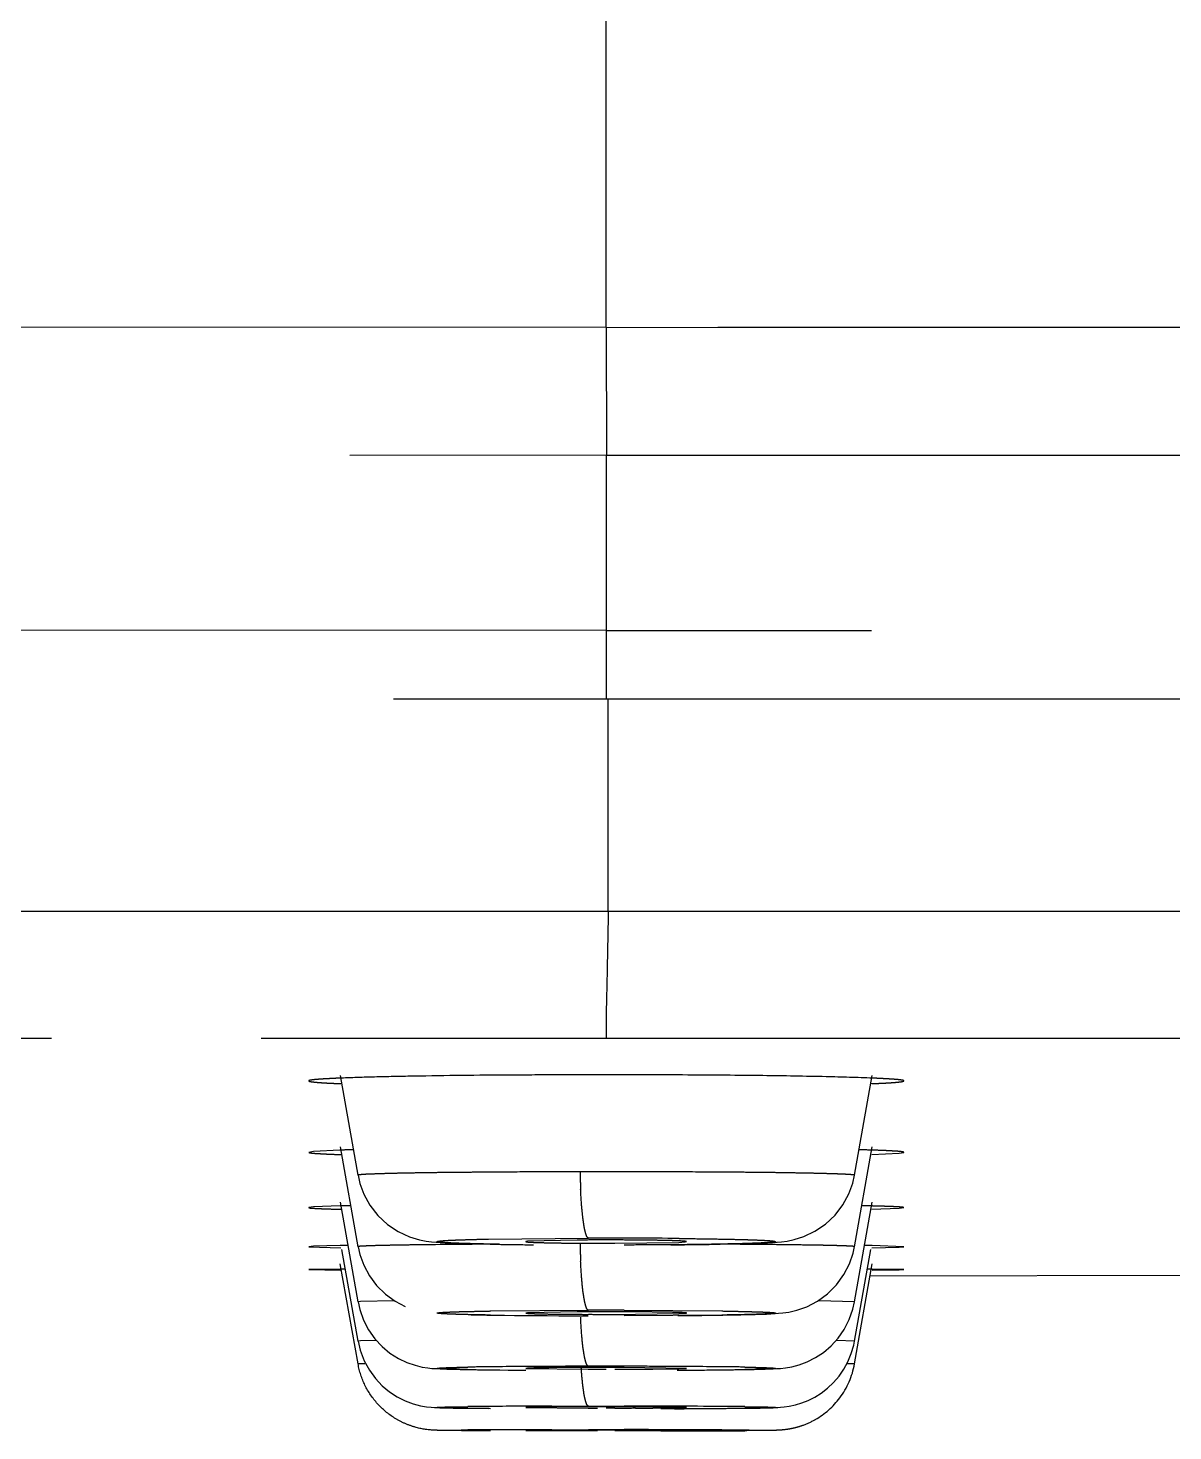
# Model space of a CAD drawing. Header units: millimetres. Extents: x 1236 to 1656, y -100 to 494.
# Drawn here: x 1492.72 to 1494.144, y 344.717 to 346.464 of the extents above; entities that cross this region are included whole.
import ezdxf

# ---------------------------------------------------------------- set-up
doc = ezdxf.new("R2010")
doc.units = ezdxf.units.MM
doc.header["$LTSCALE"] = 0.1
doc.linetypes.add('HIDDENX2', pattern=[19.05, 12.7, -6.35])
doc.layers.add('HIDDEN', color=8, linetype='HIDDENX2')

msp = doc.modelspace()

# ---------------------------------------------------------------- linework, layer by layer
at = {"layer": 'HIDDEN'}
for p, q in [((1493.4392, 346.091), (1493.4392, 347.0352)), ((1493.4392, 346.091), (1491.2117, 346.0921)), ((1493.4392, 346.091), (1493.4393, 345.9321)), ((1491.2152, 345.9316), (1493.4393, 345.9322)), ((1493.4393, 345.7132), (1493.4394, 345.9319)), ((1493.4394, 345.932), (1507.6018, 345.932)), ((1493.4394, 345.7139), (1491.204, 345.7138)), ((1493.4393, 345.6287), (1493.4393, 345.7138)), ((1495.6742, 345.7132), (1493.4393, 345.7132)), ((1474.1245, 345.6287), (1512.7541, 345.6287)), ((1493.4417, 345.3641), (1493.4416, 345.6286)), ((1493.028, 345.3641), (1490.1259, 345.3631)), ((1493.0687, 345.3641), (1493.028, 345.3641)), ((1493.3392, 345.3641), (1493.0687, 345.3641)), ((1493.4416, 345.3641), (1493.3392, 345.3641)), ((1498.2668, 345.3627), (1493.4417, 345.3641)), ((1491.479, 345.2058), (1493.01, 345.2063)), ((1493.01, 345.2063), (1493.0281, 345.2063)), ((1493.0281, 345.2063), (1493.2207, 345.2063)), ((1493.2207, 345.2063), (1493.3392, 345.2063)), ((1493.3392, 345.2063), (1493.4393, 345.2063)), ((1493.4393, 345.2064), (1498.2376, 345.2049)), ((1493.1304, 345.0357), (1493.1085, 345.16)), ((1493.7481, 345.0357), (1493.77, 345.16)), ((1493.0752, 345.0653), (1493.0691, 345.0641)), ((1493.108, 345.0669), (1493.0752, 345.0653)), ((1493.1304, 344.9467), (1493.1085, 345.0711)), ((1493.748, 344.9467), (1493.77, 345.0711)), ((1493.7694, 345.0614), (1493.8037, 345.0631)), ((1493.8037, 345.0631), (1493.8094, 345.0641)), ((1493.1304, 345.0357), (1493.1304, 345.0356)), ((1493.4392, 345.04), (1493.4066, 345.04)), ((1493.7481, 345.0357), (1493.7481, 345.0357)), ((1493.075, 344.9962), (1493.0691, 344.9954)), ((1493.1082, 344.9974), (1493.075, 344.9962)), ((1493.1304, 344.8779), (1493.1085, 345.0023)), ((1493.7481, 344.8779), (1493.77, 345.0023)), ((1493.7695, 344.9933), (1493.8036, 344.9946)), ((1493.8036, 344.9946), (1493.8094, 344.9954)), ((1493.2928, 344.9562), (1493.417, 344.9574)), ((1493.3412, 344.9534), (1493.3392, 344.953)), ((1493.4029, 344.9549), (1493.3412, 344.9534)), ((1493.5373, 344.9526), (1493.5392, 344.953)), ((1493.075, 344.9472), (1493.0691, 344.9467)), ((1493.0691, 344.9467), (1493.1089, 344.9454)), ((1493.1083, 344.948), (1493.075, 344.9472)), ((1493.1178, 344.9482), (1493.1083, 344.948)), ((1493.1304, 344.8293), (1493.1103, 344.9432)), ((1493.1304, 344.9467), (1493.1304, 344.9467)), ((1493.45, 344.951), (1493.5294, 344.9521)), ((1493.5294, 344.9521), (1493.5373, 344.9526)), ((1493.6057, 344.9496), (1493.5801, 344.9498)), ((1493.7481, 344.8293), (1493.7682, 344.9432)), ((1493.7697, 344.9454), (1493.8036, 344.9462)), ((1493.8094, 344.9467), (1493.7701, 344.948)), ((1493.8036, 344.9462), (1493.8094, 344.9467)), ((1493.0749, 344.9185), (1493.0691, 344.9182)), ((1493.0691, 344.9182), (1493.1087, 344.9176)), ((1493.1084, 344.9189), (1493.0749, 344.9185)), ((1493.1304, 344.8008), (1493.1084, 344.9252)), ((1493.1139, 344.9189), (1493.1084, 344.9189)), ((1493.7481, 344.8008), (1493.77, 344.9252)), ((1493.77, 344.9189), (1493.7644, 344.9189)), ((1493.7698, 344.9176), (1493.8035, 344.918)), ((1493.8094, 344.9182), (1493.77, 344.9189)), ((1493.8035, 344.918), (1493.8094, 344.9182)), ((1491.3905, 344.9134), (1493.1111, 344.9102)), ((1493.7674, 344.9104), (1495.488, 344.9134)), ((1493.1336, 344.8783), (1493.1305, 344.878)), ((1493.1755, 344.8793), (1493.1336, 344.8783)), ((1493.2958, 344.8667), (1493.417, 344.8676)), ((1493.403, 344.8656), (1493.3412, 344.8644)), ((1493.4392, 344.8657), (1493.4285, 344.8657)), ((1493.4614, 344.8676), (1493.583, 344.8667)), ((1493.7481, 344.8779), (1493.7036, 344.8793)), ((1493.3412, 344.8644), (1493.3392, 344.8641)), ((1493.4392, 344.8624), (1493.4499, 344.8625)), ((1493.583, 344.8616), (1493.4614, 344.8607)), ((1493.4755, 344.8626), (1493.5293, 344.8634)), ((1493.5293, 344.8634), (1493.5373, 344.8638)), ((1493.5373, 344.8638), (1493.5392, 344.8641)), ((1493.1336, 344.8295), (1493.1305, 344.8293)), ((1493.1305, 344.8293), (1493.1332, 344.8178)), ((1493.1528, 344.8299), (1493.1336, 344.8295)), ((1493.7481, 344.8293), (1493.726, 344.8299)), ((1493.1318, 344.8008), (1493.1304, 344.8008)), ((1493.1391, 344.8009), (1493.1318, 344.8008)), ((1493.3491, 344.7958), (1493.3412, 344.7955)), ((1493.3628, 344.7961), (1493.3491, 344.7958)), ((1493.4392, 344.7965), (1493.4286, 344.7965)), ((1493.5392, 344.7953), (1493.4615, 344.7965)), ((1493.747, 344.8008), (1493.7389, 344.801)), ((1493.747, 344.8008), (1493.7481, 344.8008)), ((1493.3412, 344.7955), (1493.3392, 344.7953)), ((1493.3392, 344.7953), (1493.4168, 344.7941)), ((1493.4168, 344.7941), (1493.4283, 344.7941)), ((1493.4283, 344.7941), (1493.4392, 344.7941)), ((1493.4971, 344.7943), (1493.5293, 344.7948)), ((1493.5293, 344.7948), (1493.5373, 344.7951)), ((1493.5373, 344.7951), (1493.5392, 344.7953)), ((1493.5834, 344.7934), (1493.6053, 344.7937)), ((1493.2489, 344.7459), (1493.2609, 344.7457)), ((1493.2609, 344.7457), (1493.2755, 344.7456)), ((1493.2755, 344.7456), (1493.2925, 344.7454)), ((1493.3412, 344.7468), (1493.3392, 344.7467)), ((1493.3392, 344.7467), (1493.4169, 344.7459)), ((1493.3491, 344.747), (1493.3412, 344.7468)), ((1493.3716, 344.7483), (1493.4171, 344.7484)), ((1493.4169, 344.7459), (1493.4284, 344.7459)), ((1493.4171, 344.7484), (1493.4614, 344.7484)), ((1493.4392, 344.7475), (1493.4286, 344.7475)), ((1493.4615, 344.7474), (1493.4392, 344.7475)), ((1493.4498, 344.7459), (1493.4392, 344.7459)), ((1493.5392, 344.7467), (1493.4615, 344.7474)), ((1493.4971, 344.746), (1493.5293, 344.7463)), ((1493.5293, 344.7463), (1493.5373, 344.7465)), ((1493.5373, 344.7465), (1493.5392, 344.7467)), ((1493.559, 344.7452), (1493.5794, 344.7454)), ((1493.5794, 344.7454), (1493.6052, 344.7456)), ((1493.6052, 344.7456), (1493.6192, 344.7458)), ((1493.6192, 344.7458), (1493.6306, 344.7459)), ((1493.2953, 344.7176), (1493.2666, 344.7177)), ((1493.3397, 344.7182), (1493.3392, 344.7181)), ((1493.3392, 344.7181), (1493.4169, 344.7178)), ((1493.3412, 344.7182), (1493.3397, 344.7182)), ((1493.3491, 344.7183), (1493.3412, 344.7182)), ((1493.3814, 344.7185), (1493.3628, 344.7184)), ((1493.3716, 344.7189), (1493.4171, 344.719)), ((1493.4031, 344.7185), (1493.3814, 344.7185)), ((1493.4287, 344.7185), (1493.4031, 344.7185)), ((1493.4169, 344.7178), (1493.4285, 344.7178)), ((1493.4171, 344.719), (1493.4614, 344.719)), ((1493.4392, 344.7185), (1493.4287, 344.7185)), ((1493.4615, 344.7185), (1493.4392, 344.7185)), ((1493.4498, 344.7178), (1493.4754, 344.7178)), ((1493.5392, 344.7181), (1493.4615, 344.7185)), ((1493.4754, 344.7178), (1493.4971, 344.7178)), ((1493.5293, 344.718), (1493.5372, 344.7181)), ((1493.5372, 344.7181), (1493.5392, 344.7181)), ((1493.583, 344.7187), (1493.6116, 344.7186))]:
    msp.add_line(p, q, dxfattribs=at)
for points in [[(1493.1305, 345.0357), (1493.1328, 345.0255), (1493.1378, 345.0119), (1493.1453, 344.9983), (1493.1551, 344.9856), (1493.1672, 344.9743), (1493.1805, 344.9655), (1493.1943, 344.9591), (1493.2067, 344.9553), (1493.2153, 344.9537), (1493.222, 344.9528), (1493.2275, 344.9523), (1493.2327, 344.9519), (1493.2387, 344.9516), (1493.2454, 344.9513), (1493.2531, 344.9509), (1493.2618, 344.9507), (1493.2717, 344.9504), (1493.2827, 344.9501), (1493.2947, 344.9499), (1493.308, 344.9496), (1493.3225, 344.9494), (1493.3383, 344.9492), (1493.3476, 344.9491)], [(1493.6988, 344.9659), (1493.7119, 344.9749), (1493.7239, 344.9861), (1493.7336, 344.9988), (1493.7409, 345.0124), (1493.7458, 345.0259), (1493.748, 345.0357)], [(1493.6052, 344.9503), (1493.6155, 344.9506), (1493.6247, 344.9509), (1493.6328, 344.9512), (1493.6399, 344.9516), (1493.6461, 344.9519), (1493.6516, 344.9523), (1493.6572, 344.9529), (1493.6641, 344.9538), (1493.673, 344.9556), (1493.6851, 344.9595), (1493.6988, 344.9659)], [(1493.1305, 344.9467), (1493.1327, 344.937), (1493.1375, 344.9236), (1493.1445, 344.9105), (1493.1536, 344.8983), (1493.1645, 344.8875), (1493.1766, 344.8789), (1493.189, 344.8723)], [(1493.5195, 344.949), (1493.5365, 344.9492), (1493.5524, 344.9494), (1493.5672, 344.9496), (1493.581, 344.9498), (1493.5937, 344.9501), (1493.6052, 344.9503)], [(1493.6243, 344.8624), (1493.6318, 344.8626), (1493.6384, 344.8629), (1493.644, 344.8631), (1493.6491, 344.8634), (1493.6536, 344.8638), (1493.6589, 344.8643), (1493.6665, 344.8654), (1493.6762, 344.8676), (1493.6886, 344.872), (1493.7019, 344.8789), (1493.7145, 344.8881), (1493.7257, 344.8994), (1493.7349, 344.912), (1493.7417, 344.9253), (1493.7462, 344.9385), (1493.748, 344.9468)], [(1493.1305, 344.8779), (1493.1326, 344.8685), (1493.1373, 344.8554), (1493.1436, 344.8432), (1493.1514, 344.8321), (1493.1604, 344.8225), (1493.1702, 344.8143), (1493.1807, 344.8077), (1493.1912, 344.8027), (1493.2015, 344.7991), (1493.2104, 344.7969), (1493.2171, 344.7959), (1493.2222, 344.7953), (1493.2259, 344.795), (1493.2291, 344.7949), (1493.2326, 344.7947), (1493.2364, 344.7945), (1493.2408, 344.7944), (1493.2457, 344.7943), (1493.2513, 344.7941)], [(1493.6304, 344.7942), (1493.6367, 344.7944), (1493.6422, 344.7946), (1493.647, 344.7948), (1493.6514, 344.795), (1493.656, 344.7953), (1493.6623, 344.796), (1493.6699, 344.7973), (1493.6791, 344.7997), (1493.6893, 344.8035), (1493.6994, 344.8086), (1493.7094, 344.8152), (1493.7189, 344.8232), (1493.7276, 344.8328), (1493.7353, 344.8438), (1493.7415, 344.8559), (1493.746, 344.8689), (1493.748, 344.878)], [(1493.2712, 344.862), (1493.2805, 344.8618), (1493.2905, 344.8616), (1493.3013, 344.8615), (1493.3128, 344.8613), (1493.325, 344.8612), (1493.3379, 344.8611), (1493.3514, 344.8609), (1493.3656, 344.8609), (1493.3803, 344.8608), (1493.3955, 344.8607), (1493.4169, 344.8607)], [(1493.5282, 344.861), (1493.5436, 344.8611), (1493.5581, 344.8612), (1493.5717, 344.8614), (1493.5843, 344.8616), (1493.5958, 344.8618), (1493.6064, 344.862)], [(1493.6064, 344.862), (1493.6159, 344.8622), (1493.6243, 344.8624)], [(1493.1332, 344.8178), (1493.1382, 344.8047), (1493.1446, 344.7929), (1493.1522, 344.7825), (1493.1606, 344.7736), (1493.1697, 344.7661), (1493.1793, 344.7598), (1493.1891, 344.7549), (1493.199, 344.7512), (1493.208, 344.7488), (1493.2156, 344.7475), (1493.2216, 344.7468), (1493.2256, 344.7466), (1493.2287, 344.7464), (1493.232, 344.7463), (1493.2354, 344.7462), (1493.2393, 344.7461), (1493.2438, 344.746), (1493.2489, 344.7459)], [(1493.6306, 344.7459), (1493.6354, 344.746), (1493.6397, 344.7461), (1493.6434, 344.7462), (1493.6467, 344.7463), (1493.6496, 344.7464), (1493.6526, 344.7465), (1493.656, 344.7468), (1493.6604, 344.7472), (1493.6669, 344.7481), (1493.6744, 344.7498), (1493.6823, 344.7522), (1493.6905, 344.7554), (1493.6986, 344.7595), (1493.7067, 344.7646), (1493.7145, 344.7706), (1493.7219, 344.7776), (1493.7287, 344.7855), (1493.7347, 344.7943), (1493.7398, 344.8036), (1493.7439, 344.8136), (1493.747, 344.8242), (1493.748, 344.8293)], [(1493.2513, 344.7941), (1493.2575, 344.794), (1493.2643, 344.7939), (1493.2718, 344.7937)], [(1493.2718, 344.7937), (1493.2798, 344.7936), (1493.2884, 344.7935), (1493.2974, 344.7934)], [(1493.2974, 344.7934), (1493.307, 344.7933), (1493.3171, 344.7932), (1493.339, 344.793)], [(1493.5274, 344.793), (1493.5428, 344.7931), (1493.5573, 344.7932), (1493.5709, 344.7933), (1493.5834, 344.7934)], [(1493.6053, 344.7937), (1493.6147, 344.7939), (1493.623, 344.794), (1493.6304, 344.7942)], [(1493.524, 344.7451), (1493.5362, 344.7451), (1493.559, 344.7452)]]:
    msp.add_lwpolyline(points, dxfattribs=at)
for centre, radius, start, end in [((1493.4233, 329.3207), 15.8399, 90.17873, 90.40388), ((1493.4386, 324.0726), 21.0881, 89.99834, 90.17586), ((1493.1949, 342.3933), 2.675, 91.5131, 91.8609), ((1493.6897, 342.6006), 2.4676, 88.1265, 88.4981), ((1494.2277, 345.0567), 0.8213, 181.1638, 182.6998), ((1493.1908, 341.5747), 3.4237, 91.1651, 91.3825), ((1493.6926, 341.7933), 3.205, 88.6119, 88.8401), ((1493.4384, 340.4877), 4.4674, 90.1265, 90.4542), ((1493.4389, 335.1819), 9.7755, 89.46611, 90.12847), ((1493.4392, 340.1251), 4.83, 89.9999, 90.1274), ((1493.4392, 340.2437), 4.7114, 89.725, 89.9999), ((1493.3723, 331.237), 13.713, 90.32213, 90.70216), ((1493.4392, 353.1981), 8.2495, 269.07799, 269.37019), ((1494.2557, 344.9673), 0.8493, 181.1597, 182.616), ((1493.4392, 349.6344), 4.6835, 269.6815, 270.0007), ((1493.4392, 349.7789), 4.828, 269.9999, 270.1274), ((1493.6957, 340.2365), 4.7121, 89.0956, 89.2124), ((1493.4384, 339.2567), 5.609, 90.1004, 90.3615), ((1493.4392, 332.1087), 12.7589, 89.90052, 90.0998), ((1493.4392, 338.9507), 5.915, 89.78166, 89.99992), ((1493.4392, 350.78), 5.9175, 269.78428, 269.99988), ((1493.4401, 350.4716), 5.6092, 270.1004, 270.3615), ((1493.3453, 340.2688), 4.5287, 90.6255, 90.9893), ((1493.4037, 335.0989), 9.6989, 90.18996, 90.63729), ((1493.4103, 341.4021), 3.3943, 90.4885, 90.8017), ((1493.446, 326.4305), 18.3674, 90.0905, 90.23232), ((1493.4303, 338.983), 5.8136, 90.26916, 90.48291), ((1493.4384, 337.2621), 7.5344, 90.07442, 90.26884), ((1493.4392, 327.6672), 17.1307, 89.92592, 90.07422), ((1493.4392, 336.8495), 7.947, 89.83961, 89.9999), ((1493.4294, 325.3938), 19.4041, 89.77041, 89.90554), ((1493.4641, 333.6328), 11.165, 89.39011, 89.7793), ((1493.5255, 339.7282), 5.0694, 89.0259, 89.35), ((1493.6495, 344.8182), 0.1, 323.3773, 349.9555), ((1493.3526, 349.835), 5.0419, 269.0227, 269.3483), ((1493.4401, 352.3286), 7.5345, 270.07443, 270.26885), ((1493.4481, 350.6076), 5.8135, 270.26918, 270.48293), ((1493.4882, 353.1397), 8.3468, 270.35522, 270.65064), ((1493.5337, 349.2866), 4.4934, 270.6286, 270.9941), ((1493.3526, 352.4096), 7.6643, 269.35738, 269.57147), ((1493.3453, 337.8541), 6.894, 90.41094, 90.64994), ((1493.4037, 329.9864), 14.7619, 90.12475, 90.41868), ((1493.3829, 342.5741), 2.1732, 90.5307, 90.8911), ((1493.4103, 339.5784), 5.169, 90.3208, 90.5265), ((1493.4304, 335.8962), 8.8513, 90.17665, 90.31709), ((1493.4384, 333.2782), 11.4692, 90.04868, 90.17644), ((1493.4401, 356.2153), 11.4694, 270.04868, 270.17644), ((1493.4424, 323.0236), 21.7247, 89.62921, 89.94987), ((1493.4481, 353.5972), 8.8514, 270.17665, 270.31709), ((1493.4752, 359.419), 14.6739, 270.12461, 270.42063), ((1493.5336, 351.5857), 6.8404, 270.41295, 270.65306), ((1493.5255, 337.0422), 7.7059, 89.35947, 89.57255), ((1493.6494, 344.8183), 0.1001, 299.8443, 323.3881), ((1493.3453, 330.2829), 14.436, 90.19621, 90.31036), ((1493.4037, 313.8036), 30.9153, 90.05951, 90.1999), ((1493.383, 340.1625), 4.556, 90.2533, 90.4253), ((1493.4424, 299.237), 45.482, 89.82292, 89.97608), ((1493.4778, 352.4982), 7.7804, 270.14156, 270.37905), ((1493.4752, 375.4478), 30.7304, 270.05944, 270.20084), ((1493.5336, 359.0412), 14.3237, 270.19717, 270.31185)]:
    msp.add_arc(centre, radius, start, end, dxfattribs=at)
for points, knots in [([(1493.4392, 346.091), (1494.1797, 346.0913), (1495.6579, 346.0916), (1497.8688, 346.0909), (1500.0625, 346.0913), (1501.8744, 346.0911), (1503.3035, 346.0913), (1504.3512, 346.0917), (1505.3739, 346.0925), (1506.207, 346.0929), (1506.8541, 346.0925), (1507.4668, 346.0917), (1508.1908, 346.0906), (1509.0022, 346.0907), (1509.5171, 346.0912), (1509.7604, 346.0913)], [0, 0, 0, 0, 0.136111, 0.271708, 0.406381, 0.539336, 0.604747, 0.669067, 0.731911, 0.792739, 0.82219, 0.850865, 0.905361, 0.95527, 1, 1, 1, 1]), ([(1493.4417, 345.3641), (1493.4415, 345.3533), (1493.4411, 345.3325), (1493.4405, 345.3027), (1493.44, 345.276), (1493.4395, 345.2561), (1493.4392, 345.2422), (1493.439, 345.2334), (1493.4389, 345.2258), (1493.4389, 345.2194), (1493.4389, 345.2143), (1493.4389, 345.2108), (1493.439, 345.2087), (1493.4391, 345.2076), (1493.4392, 345.2068), (1493.4392, 345.2064), (1493.4393, 345.2063)], [0, 0, 0, 0, 0.205749, 0.396175, 0.566308, 0.712084, 0.774953, 0.83069, 0.878956, 0.919465, 0.952011, 0.976399, 0.985474, 0.99244, 0.997281, 1, 1, 1, 1]), ([(1493.1079, 345.1565), (1493.1049, 345.1564), (1493.0993, 345.1561), (1493.0914, 345.1557), (1493.0847, 345.1553), (1493.0792, 345.1549), (1493.0749, 345.1545), (1493.0719, 345.1541), (1493.0701, 345.1537), (1493.0693, 345.1534), (1493.0691, 345.1532), (1493.0691, 345.1531)], [0, 0, 0, 0, 0.230734, 0.432263, 0.603917, 0.745038, 0.855006, 0.933581, 0.981014, 0.993501, 1, 1, 1, 1]), ([(1493.0691, 345.1531), (1493.0691, 345.153), (1493.0694, 345.1528), (1493.0699, 345.1526), (1493.0707, 345.1524), (1493.0724, 345.152), (1493.0754, 345.1517), (1493.0799, 345.1512), (1493.0856, 345.1508), (1493.0926, 345.1504), (1493.1007, 345.15), (1493.1065, 345.1498), (1493.1096, 345.1496)], [0, 0, 0, 0, 0.007184, 0.020752, 0.041667, 0.070163, 0.150197, 0.26088, 0.401742, 0.572252, 0.771859, 1, 1, 1, 1]), ([(1493.3116, 345.1603), (1493.2719, 345.16), (1493.2163, 345.1593), (1493.1484, 345.1579), (1493.1202, 345.157), (1493.1079, 345.1565)], [0, 0, 0, 0, 0.585698, 0.818572, 1, 1, 1, 1]), ([(1493.7705, 345.1565), (1493.7513, 345.1573), (1493.7058, 345.1585), (1493.6291, 345.1598), (1493.5379, 345.1605), (1493.473, 345.1607), (1493.4392, 345.1607)], [0, 0, 0, 0, 0.174531, 0.411856, 0.694411, 1, 1, 1, 1]), ([(1493.769, 345.1496), (1493.7721, 345.1498), (1493.7779, 345.15), (1493.786, 345.1504), (1493.7929, 345.1508), (1493.7986, 345.1512), (1493.8031, 345.1517), (1493.806, 345.152), (1493.8077, 345.1524), (1493.8086, 345.1526), (1493.8091, 345.1528), (1493.8093, 345.153), (1493.8094, 345.1531)], [0, 0, 0, 0, 0.228016, 0.427548, 0.598021, 0.73887, 0.849549, 0.929596, 0.958132, 0.979109, 0.992751, 1, 1, 1, 1]), ([(1493.8094, 345.1531), (1493.8094, 345.1532), (1493.8092, 345.1534), (1493.8084, 345.1537), (1493.8066, 345.1541), (1493.8036, 345.1545), (1493.7993, 345.1549), (1493.7938, 345.1553), (1493.7871, 345.1557), (1493.7792, 345.1561), (1493.7735, 345.1564), (1493.7705, 345.1565)], [0, 0, 0, 0, 0.00645, 0.018858, 0.066164, 0.144694, 0.254703, 0.395854, 0.567541, 0.769137, 1, 1, 1, 1]), ([(1493.0691, 345.0641), (1493.0691, 345.0641), (1493.0694, 345.0639), (1493.0698, 345.0638), (1493.0707, 345.0636), (1493.0724, 345.0633), (1493.0753, 345.063), (1493.0798, 345.0627), (1493.0854, 345.0624), (1493.0923, 345.062), (1493.1003, 345.0617), (1493.1061, 345.0615), (1493.1092, 345.0614)], [0, 0, 0, 0, 0.00638, 0.019542, 0.04021, 0.068541, 0.148384, 0.259109, 0.400222, 0.57114, 0.771267, 1, 1, 1, 1]), ([(1493.8094, 345.0641), (1493.8094, 345.0642), (1493.8091, 345.0644), (1493.8087, 345.0645), (1493.8079, 345.0647), (1493.8063, 345.065), (1493.8035, 345.0653), (1493.7992, 345.0656), (1493.7937, 345.0659), (1493.7869, 345.0663), (1493.779, 345.0666), (1493.7734, 345.0668), (1493.7703, 345.0669)], [0, 0, 0, 0, 0.005551, 0.01762, 0.037298, 0.064787, 0.143424, 0.253661, 0.395047, 0.566979, 0.768838, 1, 1, 1, 1]), ([(1493.4066, 345.04), (1493.3881, 345.0399), (1493.3521, 345.0398), (1493.308, 345.0396), (1493.2745, 345.0393), (1493.2513, 345.0391), (1493.2298, 345.0389), (1493.21, 345.0386), (1493.1921, 345.0383), (1493.1763, 345.038), (1493.1628, 345.0376), (1493.1529, 345.0373), (1493.1461, 345.037), (1493.142, 345.0369), (1493.1385, 345.0367), (1493.1357, 345.0365), (1493.1334, 345.0363), (1493.1319, 345.0361), (1493.1309, 345.0359), (1493.1305, 345.0358), (1493.1304, 345.0357), (1493.1304, 345.0357)], [0, 0, 0, 0, 0.200305, 0.390727, 0.479811, 0.563774, 0.641982, 0.713798, 0.778601, 0.835885, 0.885213, 0.926145, 0.943327, 0.958258, 0.970921, 0.981302, 0.98939, 0.995176, 0.998664, 0.999567, 1, 1, 1, 1]), ([(1493.7481, 345.0357), (1493.7481, 345.0357), (1493.7479, 345.0358), (1493.7474, 345.036), (1493.7463, 345.0361), (1493.7445, 345.0363), (1493.7419, 345.0365), (1493.7385, 345.0367), (1493.7345, 345.0369), (1493.7298, 345.0371), (1493.722, 345.0374), (1493.7107, 345.0377), (1493.6952, 345.0381), (1493.6772, 345.0384), (1493.6569, 345.0388), (1493.6345, 345.039), (1493.6103, 345.0393), (1493.5843, 345.0395), (1493.5472, 345.0397), (1493.4987, 345.0399), (1493.4593, 345.04), (1493.4392, 345.04)], [0, 0, 0, 0, 0.000455, 0.001421, 0.005111, 0.01118, 0.019617, 0.030397, 0.043495, 0.058883, 0.076536, 0.118509, 0.168997, 0.227438, 0.293267, 0.365905, 0.44466, 0.528777, 0.6175, 0.805369, 1, 1, 1, 1]), ([(1493.417, 344.9574), (1493.4164, 344.9575), (1493.4156, 344.9584), (1493.4148, 344.9599), (1493.4137, 344.9627), (1493.4125, 344.9674), (1493.4112, 344.9745), (1493.41, 344.9834), (1493.4085, 344.9981), (1493.4077, 345.0098), (1493.4073, 345.018)], [0, 0, 0, 0, 0.029598, 0.053446, 0.084514, 0.170187, 0.287236, 0.433444, 0.605281, 1, 1, 1, 1]), ([(1493.0691, 344.9954), (1493.0691, 344.9953), (1493.0694, 344.9952), (1493.0698, 344.9951), (1493.0707, 344.9949), (1493.0718, 344.9948), (1493.0732, 344.9947), (1493.0758, 344.9945), (1493.0797, 344.9943), (1493.0853, 344.994), (1493.0922, 344.9938), (1493.1002, 344.9935), (1493.106, 344.9934), (1493.109, 344.9933)], [0, 0, 0, 0, 0.005548, 0.018272, 0.038656, 0.066795, 0.102721, 0.146452, 0.257205, 0.398541, 0.569858, 0.770548, 1, 1, 1, 1]), ([(1493.8094, 344.9954), (1493.8094, 344.9954), (1493.8091, 344.9956), (1493.8087, 344.9956), (1493.8079, 344.9958), (1493.8069, 344.9959), (1493.8055, 344.996), (1493.803, 344.9962), (1493.7991, 344.9964), (1493.7936, 344.9967), (1493.7868, 344.9969), (1493.7789, 344.9972), (1493.7732, 344.9973), (1493.7702, 344.9974)], [0, 0, 0, 0, 0.004784, 0.016638, 0.036256, 0.063751, 0.099163, 0.142507, 0.252916, 0.394487, 0.566606, 0.768652, 1, 1, 1, 1]), ([(1493.3064, 344.9497), (1493.2959, 344.9499), (1493.281, 344.9502), (1493.2625, 344.9507), (1493.253, 344.951), (1493.2464, 344.9513), (1493.2423, 344.9515), (1493.2387, 344.9517), (1493.2357, 344.952), (1493.2332, 344.9522), (1493.2315, 344.9524), (1493.2305, 344.9525), (1493.2299, 344.9526), (1493.2294, 344.9528), (1493.2291, 344.9529), (1493.2289, 344.953), (1493.2289, 344.9532), (1493.2291, 344.9533), (1493.2295, 344.9534), (1493.2305, 344.9536), (1493.2321, 344.9538), (1493.2342, 344.954), (1493.2369, 344.9543), (1493.2402, 344.9545), (1493.244, 344.9547), (1493.2484, 344.9549), (1493.2553, 344.9552), (1493.2651, 344.9555), (1493.2783, 344.9559), (1493.2877, 344.9561), (1493.2928, 344.9562)], [0, 0, 0, 0, 0.222681, 0.314498, 0.391696, 0.424678, 0.453845, 0.479145, 0.500524, 0.517937, 0.531361, 0.536578, 0.540802, 0.544041, 0.546314, 0.547687, 0.548497, 0.549719, 0.551818, 0.55894, 0.57009, 0.58531, 0.604558, 0.627755, 0.654821, 0.685673, 0.720227, 0.800108, 0.893715, 1, 1, 1, 1]), ([(1493.3392, 344.953), (1493.3392, 344.953), (1493.3394, 344.9529), (1493.3396, 344.9528), (1493.3401, 344.9527), (1493.3409, 344.9526), (1493.3425, 344.9525), (1493.3448, 344.9523), (1493.3477, 344.9522), (1493.3512, 344.952), (1493.3553, 344.9519), (1493.3619, 344.9517), (1493.3714, 344.9515), (1493.384, 344.9513), (1493.3981, 344.9511), (1493.408, 344.9511), (1493.4131, 344.951)], [0, 0, 0, 0, 0.001633, 0.005274, 0.011118, 0.019175, 0.041857, 0.073134, 0.112787, 0.160588, 0.216308, 0.279639, 0.42722, 0.599386, 0.79211, 1, 1, 1, 1]), ([(1493.53, 344.957), (1493.5396, 344.9569), (1493.5581, 344.9566), (1493.5841, 344.9562), (1493.6038, 344.9558), (1493.6174, 344.9554), (1493.6258, 344.9551), (1493.633, 344.9548), (1493.6381, 344.9545), (1493.6416, 344.9543), (1493.6438, 344.9541), (1493.6455, 344.9539), (1493.647, 344.9538), (1493.6481, 344.9536), (1493.6488, 344.9534), (1493.6492, 344.9533), (1493.6494, 344.9532), (1493.6495, 344.9531), (1493.6496, 344.953), (1493.6492, 344.9528), (1493.6486, 344.9526), (1493.6477, 344.9525), (1493.6464, 344.9523), (1493.6448, 344.9521), (1493.642, 344.9519), (1493.6377, 344.9516), (1493.6315, 344.9513), (1493.6241, 344.951), (1493.6154, 344.9507), (1493.6017, 344.9503), (1493.582, 344.9499), (1493.5555, 344.9494), (1493.526, 344.9491), (1493.4943, 344.9489), (1493.4726, 344.9488), (1493.4615, 344.9488)], [0, 0, 0, 0, 0.093904, 0.179862, 0.253807, 0.285153, 0.312516, 0.335809, 0.354945, 0.362929, 0.369842, 0.375676, 0.380429, 0.384101, 0.386697, 0.387598, 0.388245, 0.388662, 0.388948, 0.389905, 0.391865, 0.394906, 0.399046, 0.404293, 0.410639, 0.426562, 0.446676, 0.470841, 0.498911, 0.530735, 0.604801, 0.691222, 0.788023, 0.892145, 1, 1, 1, 1]), ([(1493.5392, 344.953), (1493.5392, 344.9531), (1493.5391, 344.9531), (1493.5388, 344.9532), (1493.5384, 344.9533), (1493.5374, 344.9534), (1493.5358, 344.9536), (1493.5334, 344.9537), (1493.5303, 344.9539), (1493.5266, 344.954), (1493.5223, 344.9542), (1493.5153, 344.9544), (1493.5054, 344.9546), (1493.4922, 344.9548), (1493.4775, 344.9549), (1493.4672, 344.955), (1493.4618, 344.955)], [0, 0, 0, 0, 0.001625, 0.005286, 0.01117, 0.019285, 0.042128, 0.073619, 0.11353, 0.161625, 0.217663, 0.281291, 0.429295, 0.601539, 0.793759, 1, 1, 1, 1]), ([(1493.2042, 344.949), (1493.1986, 344.9489), (1493.1881, 344.9487), (1493.1733, 344.9485), (1493.1606, 344.9482), (1493.1514, 344.948), (1493.1451, 344.9478), (1493.1412, 344.9476), (1493.138, 344.9475), (1493.1353, 344.9473), (1493.1332, 344.9472), (1493.1318, 344.9471), (1493.1309, 344.9469), (1493.1305, 344.9468), (1493.1304, 344.9468), (1493.1304, 344.9467)], [0, 0, 0, 0, 0.226948, 0.427351, 0.599738, 0.742637, 0.802571, 0.854644, 0.898807, 0.935014, 0.963224, 0.983402, 0.995541, 0.998643, 1, 1, 1, 1]), ([(1493.748, 344.9467), (1493.748, 344.9468), (1493.7478, 344.9469), (1493.7474, 344.947), (1493.7466, 344.9471), (1493.7455, 344.9472), (1493.7441, 344.9473), (1493.7417, 344.9474), (1493.738, 344.9476), (1493.7326, 344.9478), (1493.7261, 344.948), (1493.7184, 344.9482), (1493.7097, 344.9484), (1493.6999, 344.9486), (1493.6848, 344.9488), (1493.6637, 344.9491), (1493.6358, 344.9494), (1493.616, 344.9496), (1493.6057, 344.9496)], [0, 0, 0, 0, 0.001324, 0.004633, 0.010044, 0.017561, 0.027175, 0.038873, 0.068467, 0.106222, 0.152018, 0.205728, 0.267186, 0.336097, 0.412145, 0.584378, 0.781323, 1, 1, 1, 1]), ([(1493.417, 344.8675), (1493.4164, 344.8676), (1493.4155, 344.8686), (1493.4147, 344.8701), (1493.4137, 344.8728), (1493.4125, 344.8775), (1493.4105, 344.8882), (1493.4086, 344.9055), (1493.4077, 344.9203), (1493.4073, 344.9286)], [0, 0, 0, 0, 0.029091, 0.052671, 0.083518, 0.168948, 0.286009, 0.604636, 1, 1, 1, 1]), ([(1493.2953, 344.8616), (1493.2903, 344.8617), (1493.2809, 344.8618), (1493.2677, 344.8621), (1493.2563, 344.8624), (1493.2468, 344.8627), (1493.2401, 344.863), (1493.2358, 344.8632), (1493.2333, 344.8634), (1493.2314, 344.8636), (1493.2302, 344.8637), (1493.2295, 344.8638), (1493.2291, 344.8639), (1493.2289, 344.864), (1493.2288, 344.8641), (1493.229, 344.8643), (1493.2293, 344.8644), (1493.2302, 344.8645), (1493.2316, 344.8647), (1493.2335, 344.8649), (1493.236, 344.865), (1493.2404, 344.8653), (1493.2471, 344.8655), (1493.2567, 344.8659), (1493.2681, 344.8661), (1493.2814, 344.8664), (1493.2908, 344.8666), (1493.2958, 344.8667)], [0, 0, 0, 0, 0.111607, 0.21077, 0.296459, 0.367882, 0.424316, 0.446688, 0.465045, 0.479315, 0.489493, 0.493058, 0.495621, 0.497214, 0.497999, 0.498895, 0.500653, 0.50712, 0.51763, 0.532206, 0.550839, 0.573462, 0.630343, 0.702178, 0.78829, 0.887917, 1, 1, 1, 1]), ([(1493.5392, 344.8641), (1493.5392, 344.8641), (1493.539, 344.8642), (1493.5388, 344.8642), (1493.5383, 344.8643), (1493.5374, 344.8644), (1493.5358, 344.8645), (1493.5334, 344.8646), (1493.5303, 344.8648), (1493.5266, 344.8649), (1493.5222, 344.865), (1493.5153, 344.8652), (1493.5054, 344.8653), (1493.4921, 344.8655), (1493.4774, 344.8656), (1493.4671, 344.8657), (1493.4618, 344.8657)], [0, 0, 0, 0, 0.00148, 0.005081, 0.01093, 0.019022, 0.041841, 0.073324, 0.113238, 0.161345, 0.217403, 0.281055, 0.429119, 0.60143, 0.793714, 1, 1, 1, 1]), ([(1493.583, 344.8667), (1493.5879, 344.8666), (1493.5973, 344.8664), (1493.6105, 344.8661), (1493.622, 344.8658), (1493.6315, 344.8655), (1493.6382, 344.8653), (1493.6426, 344.865), (1493.645, 344.8649), (1493.647, 344.8647), (1493.6482, 344.8646), (1493.6502, 344.8641), (1493.6482, 344.8637), (1493.647, 344.8636), (1493.645, 344.8634), (1493.6425, 344.8632), (1493.6382, 344.863), (1493.6315, 344.8627), (1493.622, 344.8624), (1493.6106, 344.8621), (1493.5973, 344.8618), (1493.5879, 344.8617), (1493.583, 344.8616)], [0, 0, 0, 0, 0.111847, 0.21127, 0.297241, 0.36896, 0.425698, 0.448221, 0.466728, 0.481145, 0.491469, 0.500027, 0.508725, 0.519102, 0.533548, 0.552054, 0.574552, 0.631192, 0.702796, 0.788686, 0.888104, 1, 1, 1, 1]), ([(1493.3392, 344.8641), (1493.3392, 344.864), (1493.3394, 344.864), (1493.3396, 344.8639), (1493.3401, 344.8639), (1493.341, 344.8638), (1493.3427, 344.8637), (1493.3451, 344.8635), (1493.3482, 344.8634), (1493.3519, 344.8633), (1493.3563, 344.8632), (1493.3632, 344.863), (1493.3732, 344.8628), (1493.3865, 344.8627), (1493.4013, 344.8626), (1493.4116, 344.8625), (1493.4169, 344.8625)], [0, 0, 0, 0, 0.001479, 0.005082, 0.010934, 0.019031, 0.041862, 0.073361, 0.113295, 0.161425, 0.217507, 0.281183, 0.42928, 0.601599, 0.793843, 1, 1, 1, 1]), ([(1493.417, 344.7979), (1493.4164, 344.7979), (1493.4156, 344.7988), (1493.4148, 344.8003), (1493.4137, 344.803), (1493.4125, 344.8077), (1493.4105, 344.8184), (1493.4087, 344.8357), (1493.4077, 344.8506), (1493.4074, 344.8589)], [0, 0, 0, 0, 0.028632, 0.051933, 0.082527, 0.167598, 0.284533, 0.603598, 1, 1, 1, 1]), ([(1493.2497, 344.7179), (1493.2461, 344.718), (1493.24, 344.718), (1493.2318, 344.7181), (1493.2191, 344.7183), (1493.2044, 344.7206), (1493.1881, 344.7266), (1493.1717, 344.7353), (1493.1537, 344.7504), (1493.1379, 344.7737), (1493.1321, 344.7916), (1493.1305, 344.8008)], [0, 0, 0, 0, 0.06713, 0.114476, 0.154258, 0.304322, 0.391329, 0.478383, 0.652168, 0.825995, 1, 1, 1, 1]), ([(1493.2666, 344.7939), (1493.2612, 344.794), (1493.2536, 344.7941), (1493.2442, 344.7944), (1493.2389, 344.7945), (1493.2351, 344.7947), (1493.2327, 344.7948), (1493.2313, 344.7949), (1493.2303, 344.795), (1493.2295, 344.7951), (1493.2291, 344.7952), (1493.2288, 344.7953), (1493.2292, 344.7955), (1493.2296, 344.7955), (1493.2304, 344.7956), (1493.2315, 344.7957), (1493.2329, 344.7958), (1493.2353, 344.796), (1493.2391, 344.7961), (1493.2445, 344.7963), (1493.254, 344.7966), (1493.2616, 344.7967), (1493.2671, 344.7968)], [0, 0, 0, 0, 0.213646, 0.299299, 0.370137, 0.425636, 0.447472, 0.465303, 0.479135, 0.48898, 0.494876, 0.497049, 0.499644, 0.506026, 0.516352, 0.530648, 0.548918, 0.571163, 0.627399, 0.698892, 0.785152, 1, 1, 1, 1]), ([(1493.4171, 344.7483), (1493.4166, 344.7484), (1493.4158, 344.749), (1493.4151, 344.7501), (1493.4142, 344.7522), (1493.4131, 344.7557), (1493.4119, 344.7612), (1493.4108, 344.7681), (1493.4093, 344.7799), (1493.4086, 344.7894), (1493.4081, 344.7961)], [0, 0, 0, 0, 0.029853, 0.052853, 0.082599, 0.16452, 0.277762, 0.420912, 0.591902, 1, 1, 1, 1]), ([(1493.6116, 344.7968), (1493.6171, 344.7967), (1493.6247, 344.7966), (1493.6341, 344.7963), (1493.6395, 344.7961), (1493.6433, 344.796), (1493.6457, 344.7958), (1493.6471, 344.7957), (1493.6481, 344.7956), (1493.6489, 344.7955), (1493.6493, 344.7955), (1493.6497, 344.7953), (1493.6493, 344.7952), (1493.6486, 344.7951), (1493.6473, 344.7949), (1493.6457, 344.7948), (1493.6432, 344.7947), (1493.6395, 344.7945), (1493.6341, 344.7944), (1493.6247, 344.7941), (1493.6171, 344.7939), (1493.6116, 344.7939)], [0, 0, 0, 0, 0.214313, 0.300329, 0.371542, 0.427422, 0.449448, 0.46747, 0.481492, 0.491528, 0.49761, 0.49994, 0.502372, 0.508569, 0.532812, 0.550897, 0.572958, 0.628827, 0.699958, 0.78586, 1, 1, 1, 1]), ([(1493.2666, 344.7457), (1493.2612, 344.7458), (1493.2536, 344.7459), (1493.2442, 344.746), (1493.2389, 344.7461), (1493.2344, 344.7463), (1493.2319, 344.7464), (1493.2275, 344.7467), (1493.2321, 344.747), (1493.2347, 344.7471), (1493.2392, 344.7472), (1493.2445, 344.7473), (1493.254, 344.7475), (1493.2617, 344.7476), (1493.2671, 344.7476)], [0, 0, 0, 0, 0.213814, 0.299516, 0.370379, 0.425874, 0.465501, 0.496672, 0.52996, 0.570524, 0.626841, 0.698442, 0.784833, 1, 1, 1, 1]), ([(1493.6117, 344.7476), (1493.6171, 344.7476), (1493.6247, 344.7475), (1493.6341, 344.7473), (1493.6394, 344.7472), (1493.6439, 344.7471), (1493.6465, 344.747), (1493.651, 344.7467), (1493.6465, 344.7464), (1493.6439, 344.7463), (1493.6394, 344.7461), (1493.6341, 344.746), (1493.6246, 344.7459), (1493.617, 344.7458), (1493.6116, 344.7457)], [0, 0, 0, 0, 0.214477, 0.300541, 0.371777, 0.427651, 0.467659, 0.49959, 0.532127, 0.57232, 0.628271, 0.69951, 0.785541, 1, 1, 1, 1]), ([(1493.6992, 344.7314), (1493.6944, 344.7287), (1493.6868, 344.7251), (1493.6762, 344.7217), (1493.6681, 344.7198), (1493.6607, 344.7188), (1493.6546, 344.7182), (1493.6485, 344.7181), (1493.6403, 344.718), (1493.6335, 344.718), (1493.6294, 344.7179)], [0, 0, 0, 0, 0.231854, 0.347555, 0.46252, 0.575182, 0.657989, 0.717417, 0.829237, 1, 1, 1, 1]), ([(1493.2666, 344.7177), (1493.2612, 344.7177), (1493.2518, 344.7178), (1493.2409, 344.7179), (1493.2347, 344.7179), (1493.2315, 344.718), (1493.2301, 344.718), (1493.2285, 344.7182), (1493.2302, 344.7183), (1493.2316, 344.7183), (1493.2349, 344.7183), (1493.2412, 344.7184), (1493.2522, 344.7185), (1493.2617, 344.7186), (1493.2671, 344.7186)], [0, 0, 0, 0, 0.213899, 0.370518, 0.426025, 0.465649, 0.489199, 0.496721, 0.505314, 0.529888, 0.570435, 0.626751, 0.784771, 1, 1, 1, 1]), ([(1493.6116, 344.7186), (1493.6243, 344.7185), (1493.6749, 344.7181), (1493.6243, 344.7178), (1493.6116, 344.7177)], [0, 0, 0, 0, 0.499641, 1, 1, 1, 1])]:
    msp.add_open_spline(points, degree=3, knots=knots, dxfattribs=at)

doc.saveas('drawing.dxf')
